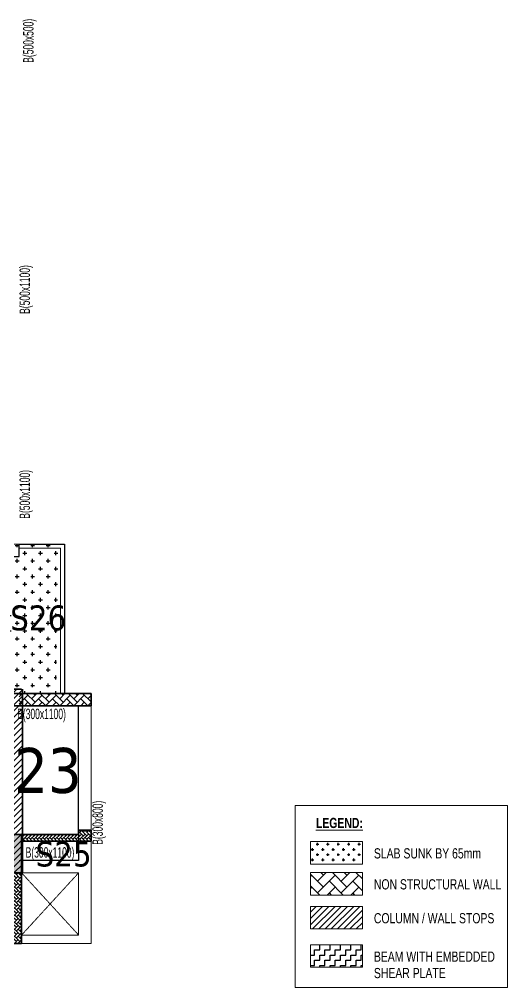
# Model space of a CAD drawing. Header units: millimetres. Extents: x -2 to 66976, y 42 to 26355.
# Drawn here: x 55209 to 66976, y 384 to 23726 of the extents above; entities that cross this region are included whole.
import ezdxf

# ---------------------------------------------------------------- set-up
doc = ezdxf.new("R2010")
doc.units = ezdxf.units.MM
doc.linetypes.add('HIDDEN', pattern=[0.375, 0.25, -0.125])
for name, color, linetype, lineweight in [('A-HIDD-ABVE', 8, 'HIDDEN', 20), ('G-ANNO-TEXT', 231, 'Continuous', 9), ('S-BEAM', 7, 'Continuous', 18), ('S-BEAM-IDEN', 2, 'Continuous', 9), ('S-COL HATCH', 9, 'Continuous', 0), ('S-COLS', 5, 'Continuous', 35), ('S-WALL', 4, 'Continuous', 18)]:
    doc.layers.add(name, color=color, linetype=linetype, lineweight=lineweight)
doc.layers.add('changes', color=7, linetype='Continuous')
doc.layers.add('SUNK SLAB', color=8, linetype='Continuous')
doc.styles.add('Dim.s & Anno.(Misc.)', font='ARIALN.TTF')
doc.styles.add('Swis721 LtCn BT', font='swisscl.ttf', dxfattribs={"width": 0.9, "height": 233.355162})
doc.styles.add('Swis721 LtCn BT_2', font='swisscl.ttf', dxfattribs={"height": 244.992296})
pattern_1 = [(45, (-31682274.25, 21473233.52), (-75.1300955, 75.1300955), [])]
pattern_2 = [(315, (-62947863.76, 41480227.01), (84.85281374, -1e-14), [180, -60]), (45, (-62947821.334, 41480184.58), (84.85281374, -2e-14), [180, -60])]

# ---------------------------------------------------------------- blocks, each defined once
blk = doc.blocks.new('A$Cbe320e20')
at = {"layer": 'S-COL HATCH', "transparency": 33554687}
h = blk.add_hatch(dxfattribs=at)
h.set_pattern_fill('ANSI31', color=256, scale=850)
h.set_pattern_definition(pattern_1)
h.paths.add_polyline_path([(42659, -1299), (44804, -1299), (44804, -1303), (45379, -1303), (45379, -4800), (44804, -4800), (44804, -1699), (42659, -1699)])
at = {"layer": 'S-COL HATCH'}
h = blk.add_hatch(dxfattribs=at)
h.set_pattern_fill('AR-HBONE', color=256, scale=30)
h.set_pattern_definition([(45, (-31802317.5, 20729084.55), (0, 169.7056275), [360, -120]), (135, (-31802232.65, 20729169.4), (1e-14, 169.7056275), [360, -120])])
h.paths.add_polyline_path([(47034, -1700), (47034, -1400), (45304, -1400), (45304, -1700)])
at = {"layer": 'S-COL HATCH', "transparency": 33554687}
h = blk.add_hatch(dxfattribs=at)
h.set_pattern_fill('ANSI31', color=256, scale=850)
h.set_pattern_definition(pattern_1)
h.paths.add_polyline_path([(45379, -4800), (45379, -5724), (44179, -5724), (44179, -4800)])
h = blk.add_hatch(color=256, dxfattribs=at)
h.dxf.hatch_style = 1
h.paths.add_polyline_path([(44209, -5725), (45359, -5725), (45359, -4800), (44209, -4800)])
at = {"layer": 'S-COLS'}
for points in [[(42659, -1299), (45354, -1299)], [(45379, -1299), (45379, -4800), (44804, -4800), (44804, -1699), (42659, -1699)]]:
    blk.add_lwpolyline(points, dxfattribs=at)
at = {"layer": 'S-COLS', "elevation": 0}
for points in [[(47034, -1400), (42659, -1400), (42659, -1700), (47034, -1700)], [(45379, -5724), (44179, -5724), (44179, -4800), (45379, -4800)]]:
    blk.add_lwpolyline(points, close=True, dxfattribs=at)
at = {"layer": 'S-COLS'}
blk.add_lwpolyline([(45359, -5725), (44209, -5725), (44209, -4800), (45359, -4800)], close=True, dxfattribs=at)
at = {"layer": 'S-WALL', "color": 7}
for p, q in [((46394, 2200), (45304, 2200)), ((46394, -1400), (46394, 2200)), ((45304, 2100), (46294, 2100)), ((46294, 2100), (46294, -1400))]:
    blk.add_line(p, q, dxfattribs=at)

msp = doc.modelspace()

# ---------------------------------------------------------------- hatches: boundary and pattern name
at = {"layer": 'S-COL HATCH'}
h = msp.add_hatch(dxfattribs=at)
h.set_pattern_fill('AR-HBONE', color=256, scale=15, angle=-90)
h.set_pattern_definition(pattern_2)
h.paths.add_polyline_path([(56937.5, 4176.6), (56737.5, 4176.6), (56637.5, 4176.6), (56637.5, 4076.6), (55262.5, 4076.6), (55262.5, 3916.6), (56937.5, 3916.6)])
h = msp.add_hatch(dxfattribs=at)
h.set_pattern_fill('AR-HBONE', color=256, scale=15, angle=-90)
h.set_pattern_definition(pattern_2)
edge = h.paths.add_edge_path()
edge.add_line((55062.5, 3151.4), (55062.5, 1651.4))
edge.add_line((55062.5, 1651.4), (53392.5, 1651.4))
edge.add_line((53392.5, 1651.4), (53392.5, 1451.4))
edge.add_line((53392.5, 1451.4), (55262.5, 1451.4))
edge.add_line((55262.5, 1451.4), (55262.5, 3151.3))
edge.add_line((55262.5, 3151.3), (55062.5, 3151.3))
at = {"layer": 'SUNK SLAB'}
h = msp.add_hatch(dxfattribs=at)
h.set_pattern_fill('CROSS', color=8, scale=750, style=0)
h.set_pattern_definition([(0, (-31352080.2, 21119608.4), (187.5, 187.5), [93.75, -281.25]), (90, (-31352033.32, 21119561.53), (-187.5, 187.5), [93.75, -281.25])])
h.paths.add_polyline_path([(54995.3, 11076.5), (56145.3, 11076.5), (56096.2, 7476.5), (54946.2, 7476.5)])
h = msp.add_hatch(dxfattribs=at)
h.set_pattern_fill('CROSS', color=8, scale=500, style=0)
h.set_pattern_definition([(0, (-26010.96, 17715), (125, 125), [62.5, -187.5]), (90, (-25979.71, 17683.75), (-125, 125), [62.5, -187.5])])
h.paths.add_polyline_path([(63475.1, 3903.8), (63475.1, 3362.5), (62225.4, 3362.5), (62225.4, 3903.8)], flags=0)
h = msp.add_hatch(dxfattribs=at)
h.set_pattern_fill('AR-HBONE', color=8, scale=50, style=0)
h.set_pattern_definition([(45, (-31296375.12, 20966685.86), (0, 282.8427125), [600, -200]), (135, (-31296233.7, 20966827.28), (2e-14, 282.8427125), [600, -200])])
h.paths.add_polyline_path([(63475.1, 3157.3), (63475.1, 2616), (62225.4, 2616), (62225.4, 3157.3)], flags=0)
h = msp.add_hatch(dxfattribs=at)
h.set_pattern_fill('ANSI31', color=8, scale=850, style=0)
h.set_pattern_definition([(45, (-31296375.12, 20967354.36), (-75.1300955, 75.1300955), [])])
h.paths.add_polyline_path([(63475.1, 2340.9), (63475.1, 1799.7), (62225.4, 1799.7), (62225.4, 2340.9)], flags=0)
h = msp.add_hatch(dxfattribs=at)
h.set_pattern_fill('ZIGZAG', color=8, scale=1000, style=0)
h.set_pattern_definition([(0, (-31735676.62, 20744042.89), (125, 125), [125, -125]), (90, (-31735551.62, 20744042.89), (-125, 125), [125, -125])])
h.paths.add_polyline_path([(63475.1, 1415.5), (63475.1, 874.2), (62225.4, 874.2), (62225.4, 1415.5)], flags=0)

# ---------------------------------------------------------------- linework, layer by layer
at = {"layer": 'A-HIDD-ABVE', "linetype": 'HIDDEN'}
for p, q in [((56637.4, 1651, 0), (55262.4, 3151.3, 0)), ((55262.4, 1651, 0), (56637.4, 3151.3, 0))]:
    msp.add_line(p, q, dxfattribs=at)
at = {"layer": 'changes', "color": 1, "elevation": 0}
for points in [[(55208.1, 11076.5), (56298.1, 11076.5), (56298.1, 7476.7), (54946.2, 7476.7), (54946.2, 10776.5), (55208.1, 10776.5)], [(55262.5, 3916.6), (56635.6, 3916.6), (56635.6, 3449.2), (55262.5, 3449.2)]]:
    msp.add_lwpolyline(points, close=True, dxfattribs=at)
msp.add_lwpolyline([(54112.4, 3449.2), (54112.4, 4076.1), (56635.6, 4076.6), (56635.6, 7176.5), (52760.6, 7176.5), (52760.6, 4076.2), (53302.5, 4076.2), (53302.5, 3451.4), (54135.6, 3449.2)], dxfattribs=at)
at = {"layer": 'G-ANNO-TEXT', "color": 7, "elevation": 0}
for points in [[(61856.9, 4773.7), (66975.6, 4773.7), (66975.6, 383.8), (61856.9, 383.8)], [(63475.1, 3903.8), (63475.1, 3362.5), (62225.4, 3362.5), (62225.4, 3903.8)], [(63475.1, 3157.3), (63475.1, 2616), (62225.4, 2616), (62225.4, 3157.3)], [(63475.1, 2340.9), (63475.1, 1799.7), (62225.4, 1799.7), (62225.4, 2340.9)], [(63475.1, 1415.5), (63475.1, 874.2), (62225.4, 874.2), (62225.4, 1415.5)]]:
    msp.add_lwpolyline(points, close=True, dxfattribs=at)
at = {"layer": 'S-BEAM'}
for p, q in [((54944.4, 11076.5, 0), (56298.1, 11076.5, 0)), ((56298.1, 7476.5), (56298.1, 11076.5)), ((56935.6, 7176.5, 0), (56935.6, 1451.3, 0)), ((55206.2, 3449.2, 0), (56635.6, 3449.2, 0)), ((55055, 3149.3, 0), (56635.6, 3149.3, 0)), ((55264.3, 3149.3, 0), (55264.3, 1649, 0)), ((56635.6, 1649, 0), (56635.6, 3149.3, 0)), ((56637.6, 1649, 0), (55264.3, 1649, 0)), ((50760.6, 1451.3, 0), (56935.6, 1451.3, 0))]:
    msp.add_line(p, q, dxfattribs=at)
at = {"layer": 'S-BEAM', "linetype": 'HIDDEN'}
for p, q in [((56937.4, 7476.6, 0), (55224.5, 7477, 0)), ((56937.4, 7176.9, 0), (55210.8, 7176.9, 0)), ((56635.6, 7176.5, 0), (56635.6, 3449.2, 0))]:
    msp.add_line(p, q, dxfattribs=at)
at = {"layer": 'S-COLS', "elevation": 0}
msp.add_lwpolyline([(56937.5, 4176.6), (56737.5, 4176.6), (56637.5, 4176.6), (56637.5, 4076.6), (55262.5, 4076.6), (55262.5, 3916.6), (56937.5, 3916.6)], close=True, dxfattribs=at)
msp.add_lwpolyline([(55062.5, 3151.4), (55062.5, 1651.4), (53392.5, 1651.4), (53392.5, 1451.4), (55262.5, 1451.4), (55262.5, 3151.3), (55062.5, 3151.3)], dxfattribs=at)

# ---------------------------------------------------------------- block references
at = {"layer": 'S-COLS'}
msp.add_blockref('A$Cbe320e20', (9903.7, 8876.5, 0), dxfattribs=at)

# ---------------------------------------------------------------- texts
at = {"layer": 'changes', "attachment_point": 1, "style": 'Dim.s & Anno.(Misc.)'}
for s, insert, char_height in [('{\\fTahoma|b0|i0|c0|p34;S26}', (54988.5, 9597.3), 600), ('{\\fTahoma|b0|i0|c0|p34;S23}', (54270.3, 6162.2), 1084.701), ('{\\fTahoma|b0|i0|c0|p34;S25}', (55600.4, 3905.1, 0), 600)]:
    msp.add_mtext_dynamic_manual_height_columns(s, width=6038.664, gutter_width=5423.5, heights=[1159.3], dxfattribs=dict(at, insert=insert, char_height=char_height))
at = {"layer": 'G-ANNO-TEXT', "color": 7, "char_height": 244.992, "attachment_point": 1, "line_spacing_factor": 0.971848, "style": 'Swis721 LtCn BT_2'}
for s, insert, width in [('\\fSwis721 LtCn BT|b1|i0|c0|p34|;\\LLEGEND:', (62357.2, 4476.2, 0), 1299), ('SLAB SUNK BY 65mm', (63753.1, 3743.1, 0), 3845.238), ('NON STRUCTURAL WALL', (63753.1, 2996.6, 0), 3845.238), ('COLUMN / WALL STOPS', (63753.1, 2180.2, 0), 3845.238), ('BEAM WITH EMBEDDED SHEAR PLATE', (63753.1, 1254.8, 0), 3043.577)]:
    msp.add_mtext(s, dxfattribs=dict(at, insert=insert, width=width))
at = {"layer": 'S-BEAM-IDEN', "style": 'Swis721 LtCn BT', "width": 0.8}
for s, p in [('B(500x500)', (55550.4, 22679.1, 0)), ('B(500x1100)', (55464.3, 16626.6, 0)), ('B(500x1100)', (55464.3, 11688.7, 0)), ('B(300x800)', (57220, 3828.6, 0))]:
    msp.add_text(s, height=250, rotation=90, dxfattribs=at).set_placement(p)
for p in [(55156.6, 6858.6), (55361, 3517.9, 0)]:
    msp.add_text('B(300x1100)', height=250, dxfattribs=at).set_placement(p)

doc.saveas('drawing.dxf')
